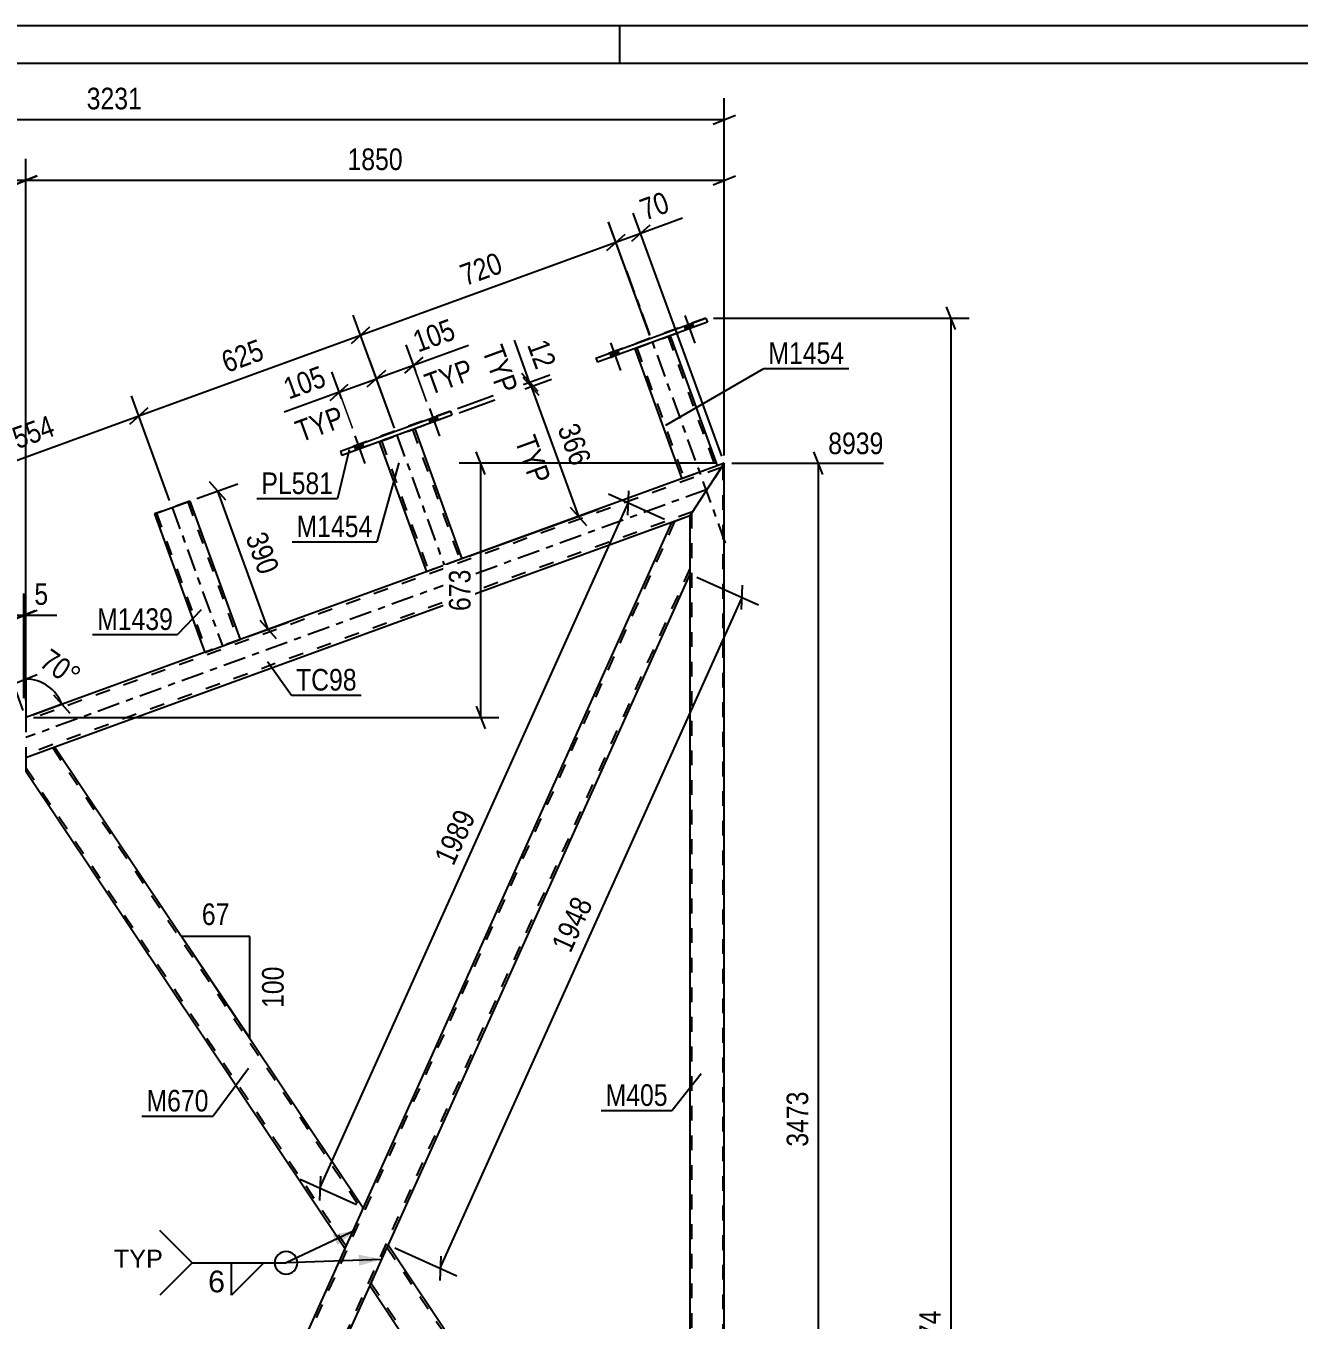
# Model space of a CAD drawing. Header units: millimetres. Extents: x 0 to 841, y 0 to 594.
# Drawn here: x 342.4 to 511, y 422.6 to 594 of the extents above; entities that cross this region are included whole.
import ezdxf

# ---------------------------------------------------------------- set-up
doc = ezdxf.new("R2010")
doc.units = ezdxf.units.MM
doc.linetypes.add('DXK_LINE_DOT2', pattern=[3.9198, 1.9599, -1.9599])
doc.linetypes.add('DXK_LINE_DOT3', pattern=[5.9187, 2.979, -0.9799, 0.9799, -0.9799])
doc.styles.add('Arial', font='arial.ttf', dxfattribs={"height": 0.2})
doc.styles.add('Arial Narrow', font='ARIALN.TTF', dxfattribs={"height": 0.2})

# ---------------------------------------------------------------- blocks, each defined once
blk = doc.blocks.new('Unknown-682121855-1161')
at = {"color": 5, "linetype": 'Continuous'}
for p, q in [((841, 594), (0, 594)), ((421, 589), (421, 594)), ((836, 589), (5, 589))]:
    blk.add_line(p, q, dxfattribs=at)
blk = doc.blocks.new('Part-682121855-6481 - 6415')
at = {"color": 7, "linetype": 'DXK_LINE_DOT2'}
for p, q in [((434.49, 535.54), (342.35, 502.01)), ((433.92, 535.76), (431.33, 534.82)), ((434.85, 536.1), (434.64, 535.77)), ((434.67, 535.82), (434.8, 536.02)), ((434.8, 536.02), (434.82, 536.06)), ((434.82, 536.06), (434.85, 536.1)), ((430.64, 529.67), (342.35, 497.54)), ((430.28, 529.12), (427.85, 528.23)), ((430.46, 529.4), (430.28, 529.12)), ((400.09, 523.45), (397.56, 522.53)), ((370.73, 512.76), (366.59, 511.26)), ((342.35, 502.43), (342.35, 497.11)), ((346.2, 498.52), (342.35, 497.11))]:
    blk.add_line(p, q, dxfattribs=at)
at = {"color": 2, "linetype": 'Continuous'}
for p, q in [((431.33, 534.82), (400.09, 523.45)), ((434.67, 535.82), (430.46, 529.4)), ((434.85, 536.1), (433.92, 535.76)), ((427.85, 528.23), (346.2, 498.52)), ((397.56, 522.53), (370.73, 512.76)), ((366.59, 511.26), (342.35, 502.43))]:
    blk.add_line(p, q, dxfattribs=at)
at = {"color": 7, "linetype": 'DXK_LINE_DOT3'}
blk.add_line((432.56, 532.61), (342.35, 499.77), dxfattribs=at)
blk = doc.blocks.new('Part-682121855-6496 - 6415')
at = {"color": 2, "linetype": 'Continuous'}
for p, q in [((390.02, 431.98), (387.89, 427.25)), ((390.31, 432.63), (390.02, 431.98)), ((390.31, 432.63), (430.28, 372.91)), ((387.89, 427.25), (428.15, 367.09)), ((430.28, 372.91), (430.28, 371.83)), ((430.28, 371.83), (430.28, 368.17))]:
    blk.add_line(p, q, dxfattribs=at)
at = {"color": 7, "linetype": 'DXK_LINE_DOT2'}
for p, q in [((390.16, 432.3), (430.28, 372.37)), ((390.22, 432.44), (390.31, 432.63)), ((388.03, 427.57), (428.44, 367.2)), ((430.28, 372.83), (430.28, 371.83)), ((429.95, 368.55), (429.65, 368.29)), ((430.28, 368.17), (429.95, 368.55)), ((430.08, 367.79), (428.15, 367.09)), ((429.65, 368.29), (430.08, 367.79))]:
    blk.add_line(p, q, dxfattribs=at)
blk = doc.blocks.new('Part-682121855-6504 - 6415')
at = {"color": 2, "linetype": 'Continuous'}
for p, q in [((346.2, 498.52), (342.35, 497.11)), ((346.2, 498.52), (387.03, 437.52)), ((384.61, 432.15), (342.35, 495.28)), ((387.03, 437.52), (384.61, 432.15))]:
    blk.add_line(p, q, dxfattribs=at)
at = {"color": 7, "linetype": 'DXK_LINE_DOT2'}
for p, q in [((342.35, 497.11), (342.35, 495.28)), ((345.91, 498.41), (386.88, 437.2)), ((342.35, 495.82), (384.75, 432.47)), ((386.94, 437.34), (387.03, 437.52))]:
    blk.add_line(p, q, dxfattribs=at)
blk = doc.blocks.new('Part-682121855-6461 - 6415')
at = {"color": 7, "linetype": 'DXK_LINE_DOT2'}
for p, q in [((428.25, 528.38), (342.35, 337.53)), ((430.28, 522.17), (347.23, 337.64)), ((387.03, 437.52), (384.61, 432.15)), ((390.31, 432.63), (387.89, 427.25))]:
    blk.add_line(p, q, dxfattribs=at)
at = {"color": 2, "linetype": 'Continuous'}
for p, q in [((427.85, 528.23), (387.03, 437.52)), ((430.28, 529.12), (427.85, 528.23)), ((430.28, 529.12), (430.28, 521.43)), ((430.28, 521.43), (390.31, 432.63)), ((384.61, 432.15), (342.35, 338.26)), ((387.89, 427.25), (347.62, 337.78))]:
    blk.add_line(p, q, dxfattribs=at)
blk = doc.blocks.new('Part-682121855-23642 - 6415')
at = {"color": 7, "linetype": 'DXK_LINE_DOT2'}
for p, q in [((389.15, 538.94), (393.85, 540.65)), ((393.85, 540.65), (389.15, 538.94)), ((393.56, 540.55), (393.56, 540.55)), ((393.56, 540.55), (399.81, 523.35)), ((393.85, 540.65), (393.85, 540.65)), ((389.15, 538.94), (389.15, 538.94)), ((389.15, 538.94), (389.15, 538.94)), ((389.15, 538.94), (389.15, 538.94)), ((389.43, 539.05), (389.43, 539.05)), ((389.43, 539.05), (395.67, 521.84)), ((400.09, 523.45), (395.39, 521.74)), ((399.79, 523.34), (399.74, 523.32)), ((395.39, 521.74), (395.39, 521.74))]:
    blk.add_line(p, q, dxfattribs=at)
at = {"color": 7, "linetype": 'DXK_LINE_DOT3'}
blk.add_line((391.5, 539.8), (397.74, 522.6), dxfattribs=at)
at = {"color": 2, "linetype": 'Continuous'}
for p, q in [((393.85, 540.65), (400.09, 523.45)), ((389.15, 538.94), (395.39, 521.74)), ((400.09, 523.45), (395.39, 521.74))]:
    blk.add_line(p, q, dxfattribs=at)
blk = doc.blocks.new('Part-682121855-23643 - 6415')
at = {"color": 2, "linetype": 'Continuous'}
for p, q in [((384.01, 537.71), (398.57, 543.01)), ((398.78, 542.45), (384.21, 537.14)), ((398.57, 543.01), (398.57, 543.01)), ((398.57, 543.01), (398.78, 542.45)), ((384.01, 537.71), (384.01, 537.71)), ((384.01, 537.71), (384.21, 537.14))]:
    blk.add_line(p, q, dxfattribs=at)
at = {"color": 7, "linetype": 'DXK_LINE_DOT2'}
for p, q in [((398.57, 543.01), (384.01, 537.71)), ((398.78, 542.45), (384.21, 537.14))]:
    blk.add_line(p, q, dxfattribs=at)
blk = doc.blocks.new('Part-682121855-6576 - 6415')
at = {"color": 7, "linetype": 'DXK_LINE_DOT2'}
for p, q in [((434.67, 535.82), (430.46, 529.4)), ((434.65, 535.8), (434.65, 363.05)), ((434.82, 536.06), (434.85, 536.1)), ((430.28, 529.12), (430.28, 521.43)), ((430.48, 529.42), (430.48, 367.94))]:
    blk.add_line(p, q, dxfattribs=at)
at = {"color": 2, "linetype": 'Continuous'}
for p, q in [((434.85, 536.1), (434.67, 535.82)), ((434.85, 362.82), (434.85, 536.1)), ((430.46, 529.4), (430.28, 529.12)), ((430.28, 521.43), (430.28, 372.91))]:
    blk.add_line(p, q, dxfattribs=at)
blk = doc.blocks.new('Bolt-682121855-23649 - 6415')
at = {"linetype": 'Continuous'}
for points in [[(430.57, 554.66), (429.54, 554.28), (429.74, 553.72), (430.77, 554.09)], [(420.7, 551.06), (419.67, 550.69), (419.87, 550.12), (420.91, 550.5)]]:
    blk.add_hatch(color=1, dxfattribs=at).paths.add_polyline_path(points)
at = {"color": 1, "linetype": 'Continuous'}
for p, q in [((429.63, 555.64), (430.96, 551.98)), ((429.54, 554.28), (429.74, 553.72)), ((430.57, 554.66), (430.77, 554.09)), ((419.76, 552.05), (421.09, 548.39)), ((419.67, 550.69), (419.87, 550.12)), ((420.7, 551.06), (420.91, 550.5))]:
    blk.add_line(p, q, dxfattribs=at)
blk = doc.blocks.new('Part-682121855-23644 - 6415')
at = {"color": 7, "linetype": 'DXK_LINE_DOT3'}
blk.add_line((421.91, 561.51), (434.98, 525.51), dxfattribs=at)
at = {"color": 7, "linetype": 'DXK_LINE_DOT2'}
for p, q in [((422.97, 551.26), (427.67, 552.96)), ((427.67, 552.96), (422.97, 551.26)), ((427.39, 552.86), (427.39, 552.86)), ((427.39, 552.86), (433.64, 535.66)), ((427.67, 552.96), (427.67, 552.96)), ((422.97, 551.26), (422.97, 551.26)), ((422.97, 551.26), (422.98, 551.25)), ((422.97, 551.26), (422.98, 551.25)), ((423.26, 551.36), (423.26, 551.36)), ((423.26, 551.36), (429.5, 534.16)), ((433.92, 535.76), (429.22, 534.05)), ((433.62, 535.65), (433.57, 535.63)), ((429.22, 534.05), (429.22, 534.05))]:
    blk.add_line(p, q, dxfattribs=at)
at = {"color": 2, "linetype": 'Continuous'}
for p, q in [((427.67, 552.96), (433.92, 535.76)), ((422.98, 551.25), (429.22, 534.05)), ((433.92, 535.76), (429.22, 534.05))]:
    blk.add_line(p, q, dxfattribs=at)
blk = doc.blocks.new('Part-682121855-23645 - 6415')
at = {"color": 2, "linetype": 'Continuous'}
for p, q in [((417.84, 550.02), (432.4, 555.32)), ((432.4, 555.32), (432.4, 555.32)), ((432.4, 555.32), (432.61, 554.76)), ((432.61, 554.76), (418.04, 549.46)), ((417.84, 550.02), (417.84, 550.02)), ((417.84, 550.02), (418.04, 549.46))]:
    blk.add_line(p, q, dxfattribs=at)
at = {"color": 7, "linetype": 'DXK_LINE_DOT2'}
for p, q in [((432.4, 555.32), (417.84, 550.02)), ((432.61, 554.76), (418.04, 549.46))]:
    blk.add_line(p, q, dxfattribs=at)
blk = doc.blocks.new('Part-682121855-23646 - 6415')
at = {"color": 2, "linetype": 'Continuous'}
for p, q in [((359.37, 529.38), (364.07, 531.09)), ((364.07, 531.09), (364.07, 531.09)), ((364.07, 531.09), (370.73, 512.76)), ((359.37, 529.38), (359.37, 529.38)), ((359.37, 529.38), (366.03, 511.05)), ((366.03, 511.05), (370.73, 512.76))]:
    blk.add_line(p, q, dxfattribs=at)
at = {"color": 7, "linetype": 'DXK_LINE_DOT2'}
for p, q in [((364.07, 531.09), (359.37, 529.38)), ((359.65, 529.48), (359.65, 529.48)), ((359.65, 529.48), (366.31, 511.16)), ((363.79, 530.98), (363.79, 530.98)), ((363.79, 530.98), (370.44, 512.66)), ((370.73, 512.76), (366.03, 511.05)), ((370.42, 512.65), (370.38, 512.63))]:
    blk.add_line(p, q, dxfattribs=at)
at = {"color": 7, "linetype": 'DXK_LINE_DOT3'}
blk.add_line((361.72, 530.23), (368.38, 511.91), dxfattribs=at)
blk = doc.blocks.new('Bolt-682121855-23647 - 6415')
at = {"linetype": 'Continuous'}
for points in [[(396.74, 542.34), (395.71, 541.97), (395.91, 541.4), (396.95, 541.78)], [(386.87, 538.75), (385.84, 538.37), (386.05, 537.81), (387.08, 538.19)]]:
    blk.add_hatch(color=1, dxfattribs=at).paths.add_polyline_path(points)
at = {"color": 1, "linetype": 'Continuous'}
for p, q in [((395.8, 543.33), (397.13, 539.66)), ((395.71, 541.97), (395.91, 541.4)), ((396.74, 542.34), (396.95, 541.78)), ((385.84, 538.37), (386.05, 537.81)), ((385.93, 539.74), (387.26, 536.07)), ((386.87, 538.75), (387.08, 538.19))]:
    blk.add_line(p, q, dxfattribs=at)
blk = doc.blocks.new('Bolt-682121855-23648 - 6415')
at = {"linetype": 'Continuous'}
for points in [[(396.74, 542.34), (395.71, 541.97), (395.91, 541.4), (396.95, 541.78)], [(386.87, 538.75), (385.84, 538.37), (386.05, 537.81), (387.08, 538.19)]]:
    blk.add_hatch(color=1, dxfattribs=at).paths.add_polyline_path(points)
at = {"color": 1, "linetype": 'Continuous'}
for p, q in [((395.8, 543.33), (397.13, 539.66)), ((395.71, 541.97), (395.91, 541.4)), ((396.74, 542.34), (396.95, 541.78)), ((385.84, 538.37), (386.05, 537.81)), ((385.93, 539.74), (387.26, 536.07)), ((386.87, 538.75), (387.08, 538.19))]:
    blk.add_line(p, q, dxfattribs=at)
blk = doc.blocks.new('Bolt-682121855-23650 - 6415')
at = {"linetype": 'Continuous'}
for points in [[(430.57, 554.66), (429.54, 554.28), (429.74, 553.72), (430.77, 554.09)], [(420.7, 551.06), (419.67, 550.69), (419.87, 550.12), (420.91, 550.5)]]:
    blk.add_hatch(color=1, dxfattribs=at).paths.add_polyline_path(points)
at = {"color": 1, "linetype": 'Continuous'}
for p, q in [((429.63, 555.64), (430.96, 551.98)), ((429.54, 554.28), (429.74, 553.72)), ((430.57, 554.66), (430.77, 554.09)), ((419.76, 552.05), (421.09, 548.39)), ((419.67, 550.69), (419.87, 550.12)), ((420.7, 551.06), (420.91, 550.5))]:
    blk.add_line(p, q, dxfattribs=at)
blk = doc.blocks.new('StraightDimension-682121855-23157 - 6415')
at = {"color": 7, "linetype": 'Continuous'}
for p, q in [((317.35, 504.68), (317.35, 576.41)), ((342.35, 504.68), (342.35, 576.41)), ((318.85, 574.16), (315.85, 572.96)), ((340.85, 572.96), (343.85, 574.16)), ((317.35, 573.56), (342.35, 573.56))]:
    blk.add_line(p, q, dxfattribs=at)
at = {"color": 0}
blk.add_wipeout([(333.19, 574.31), (333.19, 578.51), (326.51, 578.51), (326.51, 574.31)], dxfattribs=at)
at = {"color": 3, "style": 'Arial Narrow'}
blk.add_text('500', height=2.863, dxfattribs=at).set_placement((327.11, 574.91))
blk = doc.blocks.new('StraightDimension-682121855-28303 - 6415')
at = {"color": 7, "linetype": 'Continuous'}
for p, q in [((389.98, 548.37), (387.57, 546.22)), ((391.15, 540.74), (387.8, 549.97)), ((385.59, 540.68), (382.86, 548.18)), ((383.84, 545.5), (388.77, 547.29)), ((382.63, 544.42), (385.04, 546.58))]:
    blk.add_line(p, q, dxfattribs=at)
at = {"color": 0}
blk.add_wipeout([(383.09, 546.03), (381.65, 549.97), (375.37, 547.69), (376.8, 543.74)], dxfattribs=at)
at = {"color": 7, "linetype": 'Continuous'}
blk.add_line((383.84, 545.5), (376.57, 542.86), dxfattribs=at)
at = {"color": 0, "linetype": 'Continuous'}
blk.add_wipeout([(385.52, 540.68), (384.08, 544.62), (376.95, 542.03), (378.38, 538.09)], dxfattribs=at)
at = {"color": 7, "linetype": 'Continuous'}
blk.add_line((383.84, 545.5), (376.57, 542.86), dxfattribs=at)
at = {"color": 3, "style": 'Arial Narrow'}
blk.add_text('105', height=2.863, rotation=19.9618, dxfattribs=at).set_placement((377.16, 544.51))
at = {"color": 3, "linetype": 'Continuous', "style": 'Arial Narrow'}
blk.add_text('TYP', height=2.863, rotation=19.9618, dxfattribs=at).set_placement((378.74, 538.85))
blk = doc.blocks.new('StraightDimension-682121855-28318 - 6415')
at = {"color": 7, "linetype": 'Continuous'}
for p, q in [((399.72, 542.79), (411.95, 547.23)), ((410.35, 545.05), (408.19, 547.46)), ((409.27, 546.26), (415.52, 529.05)), ((401.03, 523.79), (418.2, 530.03)), ((414.44, 530.26), (416.59, 527.85))]:
    blk.add_line(p, q, dxfattribs=at)
at = {"color": 0}
blk.add_wipeout([(414.24, 534.77), (418.19, 536.2), (415.91, 542.49), (411.96, 541.05)], dxfattribs=at)
at = {"color": 0, "linetype": 'Continuous'}
blk.add_wipeout([(408.89, 532.34), (412.84, 533.77), (410.25, 540.91), (406.3, 539.47)], dxfattribs=at)
at = {"color": 3, "linetype": 'Continuous', "style": 'Arial Narrow'}
blk.add_text('TYP', height=2.863, rotation=-70.0384, dxfattribs=at).set_placement((407.07, 539.11))
at = {"color": 3, "style": 'Arial Narrow'}
blk.add_text('366', height=2.863, rotation=-70.0384, dxfattribs=at).set_placement((412.73, 540.69))
blk = doc.blocks.new('StraightDimension-682121855-33613 - 6415')
at = {"color": 7, "linetype": 'Continuous'}
for p, q in [((433.4, 555.32), (467.27, 555.32)), ((465.47, 553.82), (464.27, 556.82)), ((464.87, 285.23), (464.87, 555.32))]:
    blk.add_line(p, q, dxfattribs=at)
at = {"color": 0}
blk.add_wipeout([(464.12, 424.53), (459.92, 424.53), (459.92, 416.02), (464.12, 416.02)], dxfattribs=at)
at = {"color": 3, "style": 'Arial Narrow'}
blk.add_text('9374', height=2.863, rotation=90.0002, dxfattribs=at).set_placement((463.52, 416.62))
blk = doc.blocks.new('StraightDimension-682121855-28188 - 6415')
at = {"color": 7, "linetype": 'Continuous'}
for p, q in [((361.38, 531.17), (356.33, 545.04)), ((356.1, 541.28), (358.51, 543.43)), ((331.27, 532.88), (357.31, 542.36)), ((342.01, 503.37), (330.29, 535.56)), ((332.47, 533.95), (330.06, 531.8))]:
    blk.add_line(p, q, dxfattribs=at)
at = {"color": 0}
blk.add_wipeout([(347.17, 539.47), (345.73, 543.41), (339.45, 541.13), (340.89, 537.18)], dxfattribs=at)
at = {"color": 3, "style": 'Arial Narrow'}
blk.add_text('554', height=2.863, rotation=20.0077, dxfattribs=at).set_placement((341.25, 537.95))
blk = doc.blocks.new('StraightDimension-682121855-23156 - 6415')
at = {"color": 7, "linetype": 'Continuous'}
for p, q in [((342.35, 504.68), (342.35, 576.41)), ((434.85, 537.1), (434.85, 576.41)), ((343.85, 574.16), (340.85, 572.96)), ((433.35, 572.96), (436.35, 574.16)), ((342.35, 573.56), (434.85, 573.56))]:
    blk.add_line(p, q, dxfattribs=at)
at = {"color": 0}
blk.add_wipeout([(392.86, 574.31), (392.86, 578.51), (384.35, 578.51), (384.35, 574.31)], dxfattribs=at)
at = {"color": 3, "style": 'Arial Narrow'}
blk.add_text('1850', height=2.863, dxfattribs=at).set_placement((384.95, 574.91))
blk = doc.blocks.new('StraightDimension-682121855-6667 - 6415')
at = {"color": 7, "linetype": 'Continuous'}
for p, q in [((447.91, 534.6), (446.71, 537.6)), ((435.85, 536.1), (455.92, 536.1)), ((447.31, 362.43), (447.31, 536.1))]:
    blk.add_line(p, q, dxfattribs=at)
at = {"color": 0, "linetype": 'Continuous'}
blk.add_wipeout([(456.52, 536.7), (456.52, 540.9), (448.01, 540.9), (448.01, 536.7)], dxfattribs=at)
at = {"color": 0}
blk.add_wipeout([(446.56, 453.52), (442.36, 453.52), (442.36, 445.01), (446.56, 445.01)], dxfattribs=at)
at = {"color": 3, "linetype": 'Continuous', "style": 'Arial Narrow'}
blk.add_text('8939', height=2.863, dxfattribs=at).set_placement((448.61, 537.3))
at = {"color": 3, "style": 'Arial Narrow'}
blk.add_text('3473', height=2.863, rotation=90.0002, dxfattribs=at).set_placement((445.96, 445.61))
blk = doc.blocks.new('StraightDimension-682121855-27742 - 6415')
at = {"color": 7, "linetype": 'Continuous'}
for p, q in [((342.1, 504.98), (342.1, 518.85)), ((342.35, 504.68), (342.35, 518.85)), ((340.6, 515.4), (343.6, 516.6)), ((343.85, 516.6), (340.85, 515.4)), ((342.1, 516), (342.35, 516))]:
    blk.add_line(p, q, dxfattribs=at)
at = {"color": 0}
blk.add_wipeout([(345.91, 516.75), (345.91, 520.95), (342.88, 520.95), (342.88, 516.75)], dxfattribs=at)
at = {"color": 7, "linetype": 'Continuous'}
blk.add_line((342.35, 516), (346.43, 516), dxfattribs=at)
blk.add_line((342.35, 516), (346.43, 516), dxfattribs=at)
at = {"color": 3, "style": 'Arial Narrow'}
blk.add_text('5', height=2.86, dxfattribs=at).set_placement((343.48, 517.35))
blk = doc.blocks.new('StraightDimension-682121855-28285 - 6415')
at = {"color": 7, "linetype": 'Continuous'}
for p, q in [((365.01, 531.43), (370.43, 533.39)), ((368.82, 531.22), (366.67, 533.63)), ((367.75, 532.42), (374.4, 514.1)), ((371.68, 513.11), (377.08, 515.07)), ((373.33, 515.3), (375.48, 512.89))]:
    blk.add_line(p, q, dxfattribs=at)
at = {"color": 0}
blk.add_wipeout([(372.92, 520.37), (376.87, 521.81), (374.59, 528.09), (370.64, 526.66)], dxfattribs=at)
at = {"color": 3, "style": 'Arial Narrow'}
blk.add_text('390', height=2.863, rotation=-70.0384, dxfattribs=at).set_placement((371.41, 526.3))
blk = doc.blocks.new('StraightDimension-682121855-28302 - 6415')
at = {"color": 7, "linetype": 'Continuous'}
for p, q in [((395.45, 544.27), (392.73, 551.77)), ((394.91, 550.16), (392.5, 548.01)), ((387.57, 546.22), (389.98, 548.37)), ((391.15, 540.74), (387.8, 549.98)), ((388.77, 547.3), (393.7, 549.09))]:
    blk.add_line(p, q, dxfattribs=at)
at = {"color": 0}
blk.add_wipeout([(400.22, 552.26), (398.79, 556.2), (392.51, 553.92), (393.94, 549.97)], dxfattribs=at)
at = {"color": 7, "linetype": 'Continuous'}
blk.add_line((393.7, 549.09), (400.97, 551.73), dxfattribs=at)
at = {"color": 0, "linetype": 'Continuous'}
blk.add_wipeout([(402.65, 546.91), (401.21, 550.86), (394.08, 548.27), (395.51, 544.32)], dxfattribs=at)
at = {"color": 7, "linetype": 'Continuous'}
blk.add_line((393.7, 549.09), (400.97, 551.73), dxfattribs=at)
at = {"color": 3, "style": 'Arial Narrow'}
blk.add_text('105', height=2.863, rotation=19.9618, dxfattribs=at).set_placement((394.3, 550.74))
at = {"color": 3, "linetype": 'Continuous', "style": 'Arial Narrow'}
blk.add_text('TYP', height=2.863, rotation=19.9618, dxfattribs=at).set_placement((395.87, 545.09))
blk = doc.blocks.new('AngleDimension-682121855-27766 - 6415')
at = {"color": 7, "linetype": 'Continuous'}
for p, q in [((340.85, 506.92), (343.85, 508.12)), ((342.35, 507.52), (342.35, 502.43)), ((347.13, 504.18), (342.35, 502.43)), ((343.29, 502.78), (347.13, 504.18)), ((348.21, 502.97), (346.06, 505.38))]:
    blk.add_line(p, q, dxfattribs=at)
blk.add_arc((342.35, 502.43), 5.09, 20.0001, 90, dxfattribs=at)
at = {"color": 0}
blk.add_wipeout([(348.43, 505.49), (350.84, 508.93), (345.55, 512.63), (343.14, 509.19)], dxfattribs=at)
at = {"color": 3, "style": 'Arial Narrow'}
blk.add_text('70°', height=2.863, rotation=-35.002, dxfattribs=at).set_placement((343.98, 509.34))
blk = doc.blocks.new('StraightDimension-682121855-28186 - 6415')
at = {"color": 7, "linetype": 'Continuous'}
for p, q in [((424.99, 553.02), (419.52, 568.04)), ((419.3, 564.28), (421.7, 566.44)), ((386.67, 553.04), (420.5, 565.36)), ((391.15, 540.73), (385.7, 555.72)), ((387.88, 554.12), (385.47, 551.97))]:
    blk.add_line(p, q, dxfattribs=at)
at = {"color": 0}
blk.add_wipeout([(406.47, 561.05), (405.03, 565), (398.75, 562.71), (400.19, 558.76)], dxfattribs=at)
at = {"color": 3, "style": 'Arial Narrow'}
blk.add_text('720', height=2.863, rotation=20.0077, dxfattribs=at).set_placement((400.55, 559.53))
blk = doc.blocks.new('StraightDimension-682121855-6735 - 6415')
at = {"color": 7, "linetype": 'Continuous'}
for p, q in [((431.19, 521.02), (439.38, 517.34)), ((437.13, 516.71), (437.26, 519.94)), ((397.23, 429.51), (437.19, 518.32)), ((391.22, 432.22), (399.41, 428.53)), ((397.29, 431.13), (397.16, 427.9))]:
    blk.add_line(p, q, dxfattribs=at)
at = {"color": 0}
blk.add_wipeout([(418.27, 478.11), (414.44, 479.83), (410.95, 472.07), (414.78, 470.34)], dxfattribs=at)
at = {"color": 3, "style": 'Arial Narrow'}
blk.add_text('1948', height=2.863, rotation=65.7698, dxfattribs=at).set_placement((414.48, 471.14))
blk = doc.blocks.new('StraightDimension-682121855-6754 - 6415')
at = {"color": 7, "linetype": 'Continuous'}
for p, q in [((426.94, 528.64), (419.52, 531.99)), ((422.05, 529.2), (422.19, 532.43)), ((381.29, 440.11), (422.12, 530.82)), ((386.12, 437.93), (378.69, 441.28)), ((381.36, 441.72), (381.22, 438.49))]:
    blk.add_line(p, q, dxfattribs=at)
at = {"color": 0}
blk.add_wipeout([(402.77, 489.65), (398.94, 491.37), (395.44, 483.61), (399.27, 481.89)], dxfattribs=at)
at = {"color": 3, "style": 'Arial Narrow'}
blk.add_text('1989', height=2.863, rotation=65.7698, dxfattribs=at).set_placement((398.97, 482.68))
blk = doc.blocks.new('StraightDimension-682121855-6776 - 6415')
at = {"color": 7, "linetype": 'Continuous'}
for p, q in [((403.19, 534.6), (401.99, 537.6)), ((433.85, 536.1), (399.74, 536.1)), ((402.59, 502.43), (402.59, 536.1)), ((401.99, 503.93), (403.19, 500.93)), ((343.35, 502.43), (404.99, 502.43))]:
    blk.add_line(p, q, dxfattribs=at)
at = {"color": 0}
blk.add_wipeout([(401.84, 522.61), (397.64, 522.61), (397.64, 515.93), (401.84, 515.93)], dxfattribs=at)
at = {"color": 3, "style": 'Arial Narrow'}
blk.add_text('673', height=2.863, rotation=90.0002, dxfattribs=at).set_placement((401.24, 516.53))
blk = doc.blocks.new('AngleDimension-682121855-10989 - 6415')
at = {"color": 7, "linetype": 'Continuous'}
for p, q in [((363.15, 473.19), (362.98, 473.45)), ((371.99, 473.45), (362.98, 473.45)), ((371.99, 459.99), (362.98, 473.45)), ((371.99, 459.99), (371.99, 473.45))]:
    blk.add_line(p, q, dxfattribs=at)
at = {"color": 0}
for points in [[(369.91, 474.35), (369.91, 478.55), (365.06, 478.55), (365.06, 474.35)], [(377.09, 470.06), (372.89, 470.06), (372.89, 463.38), (377.09, 463.38)]]:
    blk.add_wipeout(points, dxfattribs=at)
at = {"color": 3, "style": 'Arial Narrow'}
blk.add_text('67', height=2.863, dxfattribs=at).set_placement((365.66, 474.95))
blk.add_text('100', height=2.863, rotation=90.0002, dxfattribs=at).set_placement((376.49, 463.98))
blk = doc.blocks.new('StraightDimension-682121855-27743 - 6415')
at = {"color": 7, "linetype": 'Continuous'}
for p, q in [((317.6, 504.98), (317.6, 518.85)), ((342.1, 504.98), (342.1, 518.85)), ((319.1, 516.6), (316.1, 515.4)), ((317.6, 516), (342.1, 516)), ((340.6, 515.4), (343.6, 516.6))]:
    blk.add_line(p, q, dxfattribs=at)
at = {"color": 0}
blk.add_wipeout([(333.19, 516.75), (333.19, 520.95), (326.51, 520.95), (326.51, 516.75)], dxfattribs=at)
at = {"color": 3, "style": 'Arial Narrow'}
blk.add_text('490', height=2.863, dxfattribs=at).set_placement((327.11, 517.35))
blk = doc.blocks.new('StraightDimension-682121855-20101 - 6415')
at = {"color": 7, "linetype": 'Continuous'}
for p, q in [((273.28, 519.48), (273.28, 584.45)), ((434.85, 537.1), (434.85, 584.45)), ((274.78, 582.2), (271.78, 581)), ((273.28, 581.6), (434.85, 581.6)), ((433.35, 581), (436.35, 582.2))]:
    blk.add_line(p, q, dxfattribs=at)
at = {"color": 0}
blk.add_wipeout([(358.32, 582.35), (358.32, 586.55), (349.81, 586.55), (349.81, 582.35)], dxfattribs=at)
at = {"color": 3, "style": 'Arial Narrow'}
blk.add_text('3231', height=2.863, dxfattribs=at).set_placement((350.41, 582.95))
blk = doc.blocks.new('StraightDimension-682121855-28185 - 6415')
at = {"color": 7, "linetype": 'Continuous'}
for p, q in [((434.51, 537.04), (422.79, 569.22)), ((424.99, 553.02), (419.53, 568.03)), ((424.97, 567.62), (422.56, 565.47)), ((419.3, 564.28), (421.71, 566.43)), ((420.5, 565.36), (423.77, 566.54))]:
    blk.add_line(p, q, dxfattribs=at)
at = {"color": 0}
blk.add_wipeout([(428.57, 569.09), (427.13, 573.04), (422.57, 571.38), (424, 567.43)], dxfattribs=at)
at = {"color": 7, "linetype": 'Continuous'}
blk.add_line((423.77, 566.54), (429.32, 568.57), dxfattribs=at)
blk.add_line((423.77, 566.54), (429.32, 568.57), dxfattribs=at)
at = {"color": 3, "style": 'Arial Narrow'}
blk.add_text('70', height=2.863, rotation=20.0077, dxfattribs=at).set_placement((424.36, 568.2))
blk = doc.blocks.new('StraightDimension-682121855-28187 - 6415')
at = {"color": 7, "linetype": 'Continuous'}
for p, q in [((391.15, 540.73), (385.7, 555.72)), ((385.47, 551.97), (387.88, 554.12)), ((357.31, 542.35), (386.67, 553.05)), ((361.38, 531.17), (356.33, 545.03)), ((358.51, 543.43), (356.1, 541.28))]:
    blk.add_line(p, q, dxfattribs=at)
at = {"color": 0}
blk.add_wipeout([(374.87, 549.55), (373.44, 553.5), (367.16, 551.21), (368.59, 547.26)], dxfattribs=at)
at = {"color": 3, "style": 'Arial Narrow'}
blk.add_text('625', height=2.863, rotation=20.0077, dxfattribs=at).set_placement((368.95, 548.03))
blk = doc.blocks.new('StraightDimension-682121855-28319 - 6415')
at = {"color": 7, "linetype": 'Continuous'}
for p, q in [((399.51, 543.35), (411.74, 547.79)), ((399.72, 542.79), (411.95, 547.23)), ((407.99, 548.03), (410.14, 545.62)), ((410.35, 545.05), (408.19, 547.46)), ((409.06, 546.82), (409.27, 546.26))]:
    blk.add_line(p, q, dxfattribs=at)
at = {"color": 0}
blk.add_wipeout([(409.59, 547.57), (413.54, 549), (411.88, 553.57), (407.93, 552.13)], dxfattribs=at)
at = {"color": 7, "linetype": 'Continuous'}
blk.add_line((409.06, 546.82), (407.05, 552.37), dxfattribs=at)
at = {"color": 0, "linetype": 'Continuous'}
blk.add_wipeout([(404.56, 544.29), (408.5, 545.72), (405.91, 552.85), (401.97, 551.42)], dxfattribs=at)
at = {"color": 7, "linetype": 'Continuous'}
blk.add_line((409.06, 546.82), (407.05, 552.37), dxfattribs=at)
at = {"color": 3, "linetype": 'Continuous', "style": 'Arial Narrow'}
blk.add_text('TYP', height=2.863, rotation=-70.0384, dxfattribs=at).set_placement((402.73, 551.06))
at = {"color": 3, "style": 'Arial Narrow'}
blk.add_text('12', height=2.863, rotation=-70.0384, dxfattribs=at).set_placement((408.7, 551.78))
blk = doc.blocks.new('Mark-682121855-6500 - 6415')
at = {"color": 0}
blk.add_wipeout([(366.56, 450.27), (366.56, 453.27), (358.33, 453.27), (358.33, 450.27)], dxfattribs=at)
blk.add_wipeout([(366.56, 450.27), (366.56, 453.27), (358.33, 453.27), (358.33, 450.27)], dxfattribs=at)
at = {"color": 30, "linetype": 'Continuous'}
for p in [(371.82, 455.98), (357.73, 449.67)]:
    blk.add_line(p, (367.16, 449.67), dxfattribs=at)
at = {"color": 3, "style": 'Arial Narrow'}
blk.add_text('M670', height=2.863, dxfattribs=at).set_placement((358.33, 450.27))
blk = doc.blocks.new('WeldMark-682121855-6886 - 6415')
at = {"linetype": 'Continuous'}
for points in [[(382.98, 433.95), (386.02, 434.54), (383.62, 432.59)], [(386.41, 431.33), (389.44, 430.69), (386.47, 429.84)]]:
    blk.add_hatch(color=30, dxfattribs=at).paths.add_polyline_path(points)
at = {"color": 3, "linetype": 'Continuous'}
for q in [(360.1, 434.52), (360.1, 425.95)]:
    blk.add_line((364.39, 430.23), q, dxfattribs=at)
at = {"color": 30, "linetype": 'Continuous'}
for p in [(386.02, 434.54), (389.44, 430.69)]:
    blk.add_line(p, (376.81, 430.23), dxfattribs=at)
at = {"color": 3, "linetype": 'Continuous'}
for start, end in [(90, 270), (270, 90)]:
    blk.add_arc((376.81, 430.23), 1.5, start, end, dxfattribs=at)
at = {"color": 0}
blk.add_wipeout([(368.91, 426.13), (368.91, 429.53), (366.29, 429.53), (366.29, 426.13)], dxfattribs=at)
at = {"color": 30, "linetype": 'Continuous'}
blk.add_line((364.39, 430.23), (376.81, 430.23), dxfattribs=at)
at = {"color": 3, "linetype": 'Continuous'}
for p, q in [((369.57, 430.23), (373.86, 430.23)), ((373.86, 430.23), (369.57, 425.95)), ((369.57, 425.95), (369.57, 430.23))]:
    blk.add_line(p, q, dxfattribs=at)
at = {"color": 3, "style": 'Arial'}
blk.add_text('6', height=2.87, dxfattribs=at).set_placement((366.49, 426.33))
at = {"color": 0, "linetype": 'Continuous'}
blk.add_wipeout([(360.49, 429.58), (360.49, 432.08), (354.01, 432.08), (354.01, 429.58)], dxfattribs=at)
blk.add_wipeout([(360.49, 429.58), (360.49, 432.08), (354.01, 432.08), (354.01, 429.58)], dxfattribs=at)
at = {"color": 3, "linetype": 'Continuous', "style": 'Arial'}
blk.add_text('TYP', height=2.388, dxfattribs=at).set_placement((354.01, 429.58))
blk = doc.blocks.new('Mark-682121855-6477 - 6415')
at = {"color": 0}
blk.add_wipeout([(386.16, 506), (386.16, 509), (378.13, 509), (378.13, 506)], dxfattribs=at)
blk.add_wipeout([(386.16, 506), (386.16, 509), (378.13, 509), (378.13, 506)], dxfattribs=at)
at = {"color": 30, "linetype": 'Continuous'}
for p, q in [((374.34, 509.83), (377.53, 505.4)), ((377.53, 505.4), (386.76, 505.4))]:
    blk.add_line(p, q, dxfattribs=at)
at = {"color": 3, "style": 'Arial Narrow'}
blk.add_text('TC98', height=2.863, dxfattribs=at).set_placement((378.13, 506))
blk = doc.blocks.new('Mark-682121855-6572 - 6415')
at = {"color": 0}
blk.add_wipeout([(427.36, 451.01), (427.36, 454.01), (419.13, 454.01), (419.13, 451.01)], dxfattribs=at)
blk.add_wipeout([(427.36, 451.01), (427.36, 454.01), (419.13, 454.01), (419.13, 451.01)], dxfattribs=at)
at = {"color": 30, "linetype": 'Continuous'}
for p in [(431.77, 455.24), (418.53, 450.41)]:
    blk.add_line(p, (427.96, 450.41), dxfattribs=at)
at = {"color": 3, "style": 'Arial Narrow'}
blk.add_text('M405', height=2.863, dxfattribs=at).set_placement((419.13, 451.01))
blk = doc.blocks.new('Mark-682121855-23758 - 6415')
at = {"color": 0}
blk.add_wipeout([(383.04, 532.01), (383.04, 535.01), (373.54, 535.01), (373.54, 532.01)], dxfattribs=at)
blk.add_wipeout([(383.04, 532.01), (383.04, 535.01), (373.54, 535.01), (373.54, 532.01)], dxfattribs=at)
at = {"color": 30, "linetype": 'Continuous'}
for p in [(385.15, 537.89), (372.94, 531.41)]:
    blk.add_line(p, (383.64, 531.41), dxfattribs=at)
at = {"color": 3, "style": 'Arial Narrow'}
blk.add_text('PL581', height=2.863, dxfattribs=at).set_placement((373.54, 532.01))
blk = doc.blocks.new('Mark-682121855-23761 - 6415')
at = {"color": 0}
blk.add_wipeout([(388.25, 526.31), (388.25, 529.31), (378.2, 529.31), (378.2, 526.31)], dxfattribs=at)
blk.add_wipeout([(388.25, 526.31), (388.25, 529.31), (378.2, 529.31), (378.2, 526.31)], dxfattribs=at)
at = {"color": 30, "linetype": 'Continuous'}
for p in [(391.75, 536.16), (377.6, 525.71)]:
    blk.add_line(p, (388.85, 525.71), dxfattribs=at)
at = {"color": 3, "style": 'Arial Narrow'}
blk.add_text('M1454', height=2.863, dxfattribs=at).set_placement((378.2, 526.31))
blk = doc.blocks.new('Mark-682121855-23764 - 6415')
at = {"color": 0}
blk.add_wipeout([(450.73, 549.25), (450.73, 552.25), (440.68, 552.25), (440.68, 549.25)], dxfattribs=at)
blk.add_wipeout([(450.73, 549.25), (450.73, 552.25), (440.68, 552.25), (440.68, 549.25)], dxfattribs=at)
at = {"color": 30, "linetype": 'Continuous'}
for p, q in [((427.09, 541.15), (440.08, 548.65)), ((440.08, 548.65), (451.33, 548.65))]:
    blk.add_line(p, q, dxfattribs=at)
at = {"color": 3, "style": 'Arial Narrow'}
blk.add_text('M1454', height=2.863, dxfattribs=at).set_placement((440.68, 549.25))
blk = doc.blocks.new('Mark-682121855-23767 - 6415')
at = {"color": 0}
blk.add_wipeout([(361.84, 514.02), (361.84, 517.02), (351.79, 517.02), (351.79, 514.02)], dxfattribs=at)
blk.add_wipeout([(361.84, 514.02), (361.84, 517.02), (351.79, 517.02), (351.79, 514.02)], dxfattribs=at)
at = {"color": 30, "linetype": 'Continuous'}
for p in [(365.55, 516.7), (351.19, 513.42)]:
    blk.add_line(p, (362.44, 513.42), dxfattribs=at)
at = {"color": 3, "style": 'Arial Narrow'}
blk.add_text('M1439', height=2.863, dxfattribs=at).set_placement((351.79, 514.02))

msp = doc.modelspace()

# ---------------------------------------------------------------- block references
for name in ['Unknown-682121855-1161', 'Part-682121855-23644 - 6415', 'Part-682121855-23645 - 6415', 'Bolt-682121855-23649 - 6415', 'Bolt-682121855-23650 - 6415', 'Bolt-682121855-23647 - 6415', 'Bolt-682121855-23648 - 6415', 'Part-682121855-23643 - 6415', 'Part-682121855-23642 - 6415', 'Part-682121855-6481 - 6415', 'Part-682121855-6576 - 6415', 'Part-682121855-23646 - 6415', 'Part-682121855-6461 - 6415', 'Part-682121855-6504 - 6415', 'Part-682121855-6496 - 6415']:
    msp.add_blockref(name, (0, 0))

# ---------------------------------------------------------------- next in the draw order: block references
for name in ['StraightDimension-682121855-23157 - 6415', 'StraightDimension-682121855-28303 - 6415', 'StraightDimension-682121855-28318 - 6415']:
    msp.add_blockref(name, (0, 0))

# ---------------------------------------------------------------- next in the draw order: block references
msp.add_blockref('StraightDimension-682121855-33613 - 6415', (0, 0))

# ---------------------------------------------------------------- next in the draw order: block references
for name in ['StraightDimension-682121855-28188 - 6415', 'AngleDimension-682121855-10989 - 6415', 'Mark-682121855-6500 - 6415', 'WeldMark-682121855-6886 - 6415']:
    msp.add_blockref(name, (0, 0))

# ---------------------------------------------------------------- next in the draw order: block references
msp.add_blockref('StraightDimension-682121855-23156 - 6415', (0, 0))

# ---------------------------------------------------------------- next in the draw order: block references
for name in ['StraightDimension-682121855-28302 - 6415', 'StraightDimension-682121855-6667 - 6415', 'StraightDimension-682121855-28285 - 6415', 'StraightDimension-682121855-27742 - 6415']:
    msp.add_blockref(name, (0, 0))

# ---------------------------------------------------------------- next in the draw order: block references
for name in ['StraightDimension-682121855-28186 - 6415', 'StraightDimension-682121855-6735 - 6415', 'AngleDimension-682121855-27766 - 6415']:
    msp.add_blockref(name, (0, 0))

# ---------------------------------------------------------------- next in the draw order: block references
msp.add_blockref('StraightDimension-682121855-6754 - 6415', (0, 0))

# ---------------------------------------------------------------- next in the draw order: block references
for name in ['StraightDimension-682121855-6776 - 6415', 'Mark-682121855-6572 - 6415']:
    msp.add_blockref(name, (0, 0))

# ---------------------------------------------------------------- next in the draw order: block references
for name in ['StraightDimension-682121855-27743 - 6415', 'Mark-682121855-23767 - 6415', 'Mark-682121855-6477 - 6415']:
    msp.add_blockref(name, (0, 0))

# ---------------------------------------------------------------- next in the draw order: block references
msp.add_blockref('StraightDimension-682121855-20101 - 6415', (0, 0))

# ---------------------------------------------------------------- next in the draw order: block references
for name in ['StraightDimension-682121855-28185 - 6415', 'StraightDimension-682121855-28187 - 6415', 'StraightDimension-682121855-28319 - 6415']:
    msp.add_blockref(name, (0, 0))

# ---------------------------------------------------------------- next in the draw order: block references
for name in ['Mark-682121855-23764 - 6415', 'Mark-682121855-23758 - 6415']:
    msp.add_blockref(name, (0, 0))

# ---------------------------------------------------------------- next in the draw order: block references
msp.add_blockref('Mark-682121855-23761 - 6415', (0, 0))

doc.saveas('drawing.dxf')
